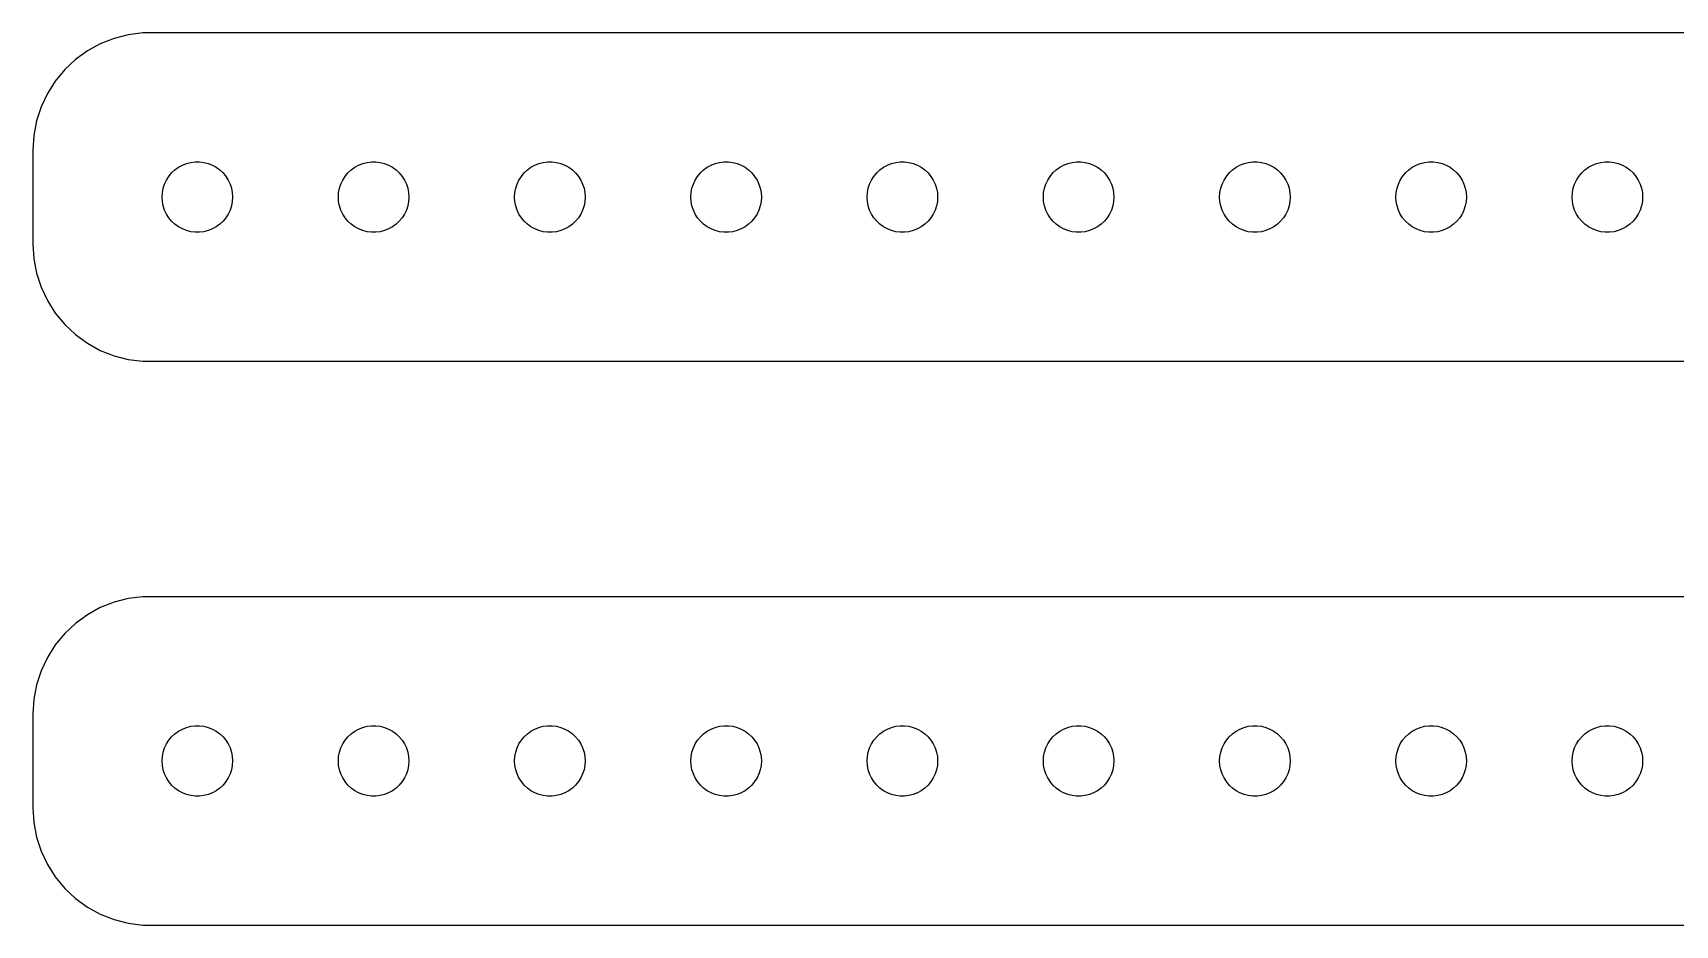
# Model space of a CAD drawing. Header units: metres. Extents: x -142 to 142, y 65 to 151.
# Drawn here: x -142 to -72.1, y 65 to 103 of the extents above; entities that cross this region are included whole.
import ezdxf

# ---------------------------------------------------------------- set-up
doc = ezdxf.new("R2010")
doc.units = ezdxf.units.M

msp = doc.modelspace()

# ---------------------------------------------------------------- linework, layer by layer
for p, q in [((-138.545, 102.755), (-139.129, 102.524)), ((-137.937, 102.911), (-138.545, 102.755)), ((-137.314, 102.99), (-137.937, 102.911)), ((137.314, 102.99), (-137.314, 102.99)), ((-139.679, 102.222), (-140.187, 101.853)), ((-139.129, 102.524), (-139.679, 102.222)), ((-140.645, 101.423), (-141.045, 100.939)), ((-140.187, 101.853), (-140.645, 101.423)), ((-141.045, 100.939), (-141.382, 100.409)), ((-141.382, 100.409), (-141.649, 99.8406)), ((-141.843, 99.2434), (-141.961, 98.6267)), ((-141.649, 99.8406), (-141.843, 99.2434)), ((-141.961, 98.6267), (-142, 98)), ((-142, 98), (-142, 94)), ((-136.093, 97.0268), (-135.956, 97.1558)), ((-135.956, 97.1558), (-135.804, 97.2665)), ((-135.804, 97.2665), (-135.639, 97.3572)), ((-135.639, 97.3572), (-135.464, 97.4266)), ((-135.464, 97.4266), (-135.281, 97.4734)), ((-135.281, 97.4734), (-135.094, 97.497)), ((-135.094, 97.497), (-134.906, 97.497)), ((-134.906, 97.497), (-134.719, 97.4734)), ((-134.719, 97.4734), (-134.536, 97.4266)), ((-134.536, 97.4266), (-134.361, 97.3572)), ((-134.361, 97.3572), (-134.196, 97.2665)), ((-134.196, 97.2665), (-134.044, 97.1558)), ((-134.044, 97.1558), (-133.907, 97.0268)), ((-128.593, 97.0268), (-128.456, 97.1558)), ((-128.456, 97.1558), (-128.304, 97.2665)), ((-128.304, 97.2665), (-128.139, 97.3572)), ((-128.139, 97.3572), (-127.964, 97.4266)), ((-127.964, 97.4266), (-127.781, 97.4734)), ((-127.781, 97.4734), (-127.594, 97.497)), ((-127.594, 97.497), (-127.406, 97.497)), ((-127.406, 97.497), (-127.219, 97.4734)), ((-127.219, 97.4734), (-127.036, 97.4266)), ((-127.036, 97.4266), (-126.861, 97.3572)), ((-126.861, 97.3572), (-126.696, 97.2665)), ((-126.696, 97.2665), (-126.544, 97.1558)), ((-126.544, 97.1558), (-126.407, 97.0268)), ((-121.093, 97.0268), (-120.956, 97.1558)), ((-120.956, 97.1558), (-120.804, 97.2665)), ((-120.804, 97.2665), (-120.639, 97.3572)), ((-120.639, 97.3572), (-120.464, 97.4266)), ((-120.464, 97.4266), (-120.281, 97.4734)), ((-120.281, 97.4734), (-120.094, 97.497)), ((-120.094, 97.497), (-119.906, 97.497)), ((-119.906, 97.497), (-119.719, 97.4734)), ((-119.719, 97.4734), (-119.536, 97.4266)), ((-119.536, 97.4266), (-119.361, 97.3572)), ((-119.361, 97.3572), (-119.196, 97.2665)), ((-119.196, 97.2665), (-119.044, 97.1558)), ((-119.044, 97.1558), (-118.907, 97.0268)), ((-113.593, 97.0268), (-113.456, 97.1558)), ((-113.456, 97.1558), (-113.304, 97.2665)), ((-113.304, 97.2665), (-113.139, 97.3572)), ((-113.139, 97.3572), (-112.964, 97.4266)), ((-112.964, 97.4266), (-112.781, 97.4734)), ((-112.781, 97.4734), (-112.594, 97.497)), ((-112.594, 97.497), (-112.406, 97.497)), ((-112.406, 97.497), (-112.219, 97.4734)), ((-112.219, 97.4734), (-112.036, 97.4266)), ((-112.036, 97.4266), (-111.861, 97.3572)), ((-111.861, 97.3572), (-111.696, 97.2665)), ((-111.696, 97.2665), (-111.544, 97.1558)), ((-111.544, 97.1558), (-111.407, 97.0268)), ((-106.093, 97.0268), (-105.956, 97.1558)), ((-105.956, 97.1558), (-105.804, 97.2665)), ((-105.804, 97.2665), (-105.639, 97.3572)), ((-105.639, 97.3572), (-105.464, 97.4266)), ((-105.464, 97.4266), (-105.281, 97.4734)), ((-105.281, 97.4734), (-105.094, 97.497)), ((-105.094, 97.497), (-104.906, 97.497)), ((-104.906, 97.497), (-104.719, 97.4734)), ((-104.719, 97.4734), (-104.536, 97.4266)), ((-104.536, 97.4266), (-104.361, 97.3572)), ((-104.361, 97.3572), (-104.196, 97.2665)), ((-104.196, 97.2665), (-104.044, 97.1558)), ((-104.044, 97.1558), (-103.907, 97.0268)), ((-98.5934, 97.0268), (-98.4561, 97.1558)), ((-98.4561, 97.1558), (-98.3037, 97.2665)), ((-98.3037, 97.2665), (-98.1387, 97.3572)), ((-98.1387, 97.3572), (-97.9635, 97.4266)), ((-97.9635, 97.4266), (-97.7811, 97.4734)), ((-97.7811, 97.4734), (-97.5942, 97.497)), ((-97.5942, 97.497), (-97.4058, 97.497)), ((-97.4058, 97.497), (-97.2189, 97.4734)), ((-97.2189, 97.4734), (-97.0365, 97.4266)), ((-97.0365, 97.4266), (-96.8613, 97.3572)), ((-96.8613, 97.3572), (-96.6963, 97.2665)), ((-96.6963, 97.2665), (-96.5439, 97.1558)), ((-96.5439, 97.1558), (-96.4065, 97.0268)), ((-91.0934, 97.0268), (-90.9561, 97.1558)), ((-90.9561, 97.1558), (-90.8037, 97.2665)), ((-90.8037, 97.2665), (-90.6387, 97.3572)), ((-90.6387, 97.3572), (-90.4635, 97.4266)), ((-90.4635, 97.4266), (-90.2811, 97.4734)), ((-90.2811, 97.4734), (-90.0942, 97.497)), ((-90.0942, 97.497), (-89.9058, 97.497)), ((-89.9058, 97.497), (-89.7189, 97.4734)), ((-89.7189, 97.4734), (-89.5365, 97.4266)), ((-89.5365, 97.4266), (-89.3613, 97.3572)), ((-89.3613, 97.3572), (-89.1963, 97.2665)), ((-89.1963, 97.2665), (-89.0439, 97.1558)), ((-89.0439, 97.1558), (-88.9065, 97.0268)), ((-83.5934, 97.0268), (-83.4561, 97.1558)), ((-83.4561, 97.1558), (-83.3037, 97.2665)), ((-83.3037, 97.2665), (-83.1387, 97.3572)), ((-83.1387, 97.3572), (-82.9635, 97.4266)), ((-82.9635, 97.4266), (-82.7811, 97.4734)), ((-82.7811, 97.4734), (-82.5942, 97.497)), ((-82.5942, 97.497), (-82.4058, 97.497)), ((-82.4058, 97.497), (-82.2189, 97.4734)), ((-82.2189, 97.4734), (-82.0365, 97.4266)), ((-82.0365, 97.4266), (-81.8613, 97.3572)), ((-81.8613, 97.3572), (-81.6963, 97.2665)), ((-81.6963, 97.2665), (-81.5439, 97.1558)), ((-81.5439, 97.1558), (-81.4065, 97.0268)), ((-76.0934, 97.0268), (-75.9561, 97.1558)), ((-75.9561, 97.1558), (-75.8037, 97.2665)), ((-75.8037, 97.2665), (-75.6387, 97.3572)), ((-75.6387, 97.3572), (-75.4635, 97.4266)), ((-75.4635, 97.4266), (-75.2811, 97.4734)), ((-75.2811, 97.4734), (-75.0942, 97.497)), ((-75.0942, 97.497), (-74.9058, 97.497)), ((-74.9058, 97.497), (-74.7189, 97.4734)), ((-74.7189, 97.4734), (-74.5365, 97.4266)), ((-74.5365, 97.4266), (-74.3613, 97.3572)), ((-74.3613, 97.3572), (-74.1963, 97.2665)), ((-74.1963, 97.2665), (-74.0439, 97.1558)), ((-74.0439, 97.1558), (-73.9065, 97.0268)), ((-136.453, 96.373), (-136.395, 96.5522)), ((-136.395, 96.5522), (-136.314, 96.7226)), ((-136.314, 96.7226), (-136.214, 96.8817)), ((-136.214, 96.8817), (-136.093, 97.0268)), ((-133.907, 97.0268), (-133.786, 96.8817)), ((-133.786, 96.8817), (-133.686, 96.7226)), ((-133.686, 96.7226), (-133.605, 96.5522)), ((-133.605, 96.5522), (-133.547, 96.373)), ((-128.953, 96.373), (-128.895, 96.5522)), ((-128.895, 96.5522), (-128.814, 96.7226)), ((-128.814, 96.7226), (-128.714, 96.8817)), ((-128.714, 96.8817), (-128.593, 97.0268)), ((-126.407, 97.0268), (-126.286, 96.8817)), ((-126.286, 96.8817), (-126.186, 96.7226)), ((-126.186, 96.7226), (-126.105, 96.5522)), ((-126.105, 96.5522), (-126.047, 96.373)), ((-121.453, 96.373), (-121.395, 96.5522)), ((-121.395, 96.5522), (-121.314, 96.7226)), ((-121.314, 96.7226), (-121.214, 96.8817)), ((-121.214, 96.8817), (-121.093, 97.0268)), ((-118.907, 97.0268), (-118.786, 96.8817)), ((-118.786, 96.8817), (-118.686, 96.7226)), ((-118.686, 96.7226), (-118.605, 96.5522)), ((-118.605, 96.5522), (-118.547, 96.373)), ((-113.953, 96.373), (-113.895, 96.5522)), ((-113.895, 96.5522), (-113.814, 96.7226)), ((-113.814, 96.7226), (-113.714, 96.8817)), ((-113.714, 96.8817), (-113.593, 97.0268)), ((-111.407, 97.0268), (-111.286, 96.8817)), ((-111.286, 96.8817), (-111.186, 96.7226)), ((-111.186, 96.7226), (-111.105, 96.5522)), ((-111.105, 96.5522), (-111.047, 96.373)), ((-106.453, 96.373), (-106.395, 96.5522)), ((-106.395, 96.5522), (-106.314, 96.7226)), ((-106.314, 96.7226), (-106.214, 96.8817)), ((-106.214, 96.8817), (-106.093, 97.0268)), ((-103.907, 97.0268), (-103.786, 96.8817)), ((-103.786, 96.8817), (-103.686, 96.7226)), ((-103.686, 96.7226), (-103.605, 96.5522)), ((-103.605, 96.5522), (-103.547, 96.373)), ((-98.9529, 96.373), (-98.8947, 96.5522)), ((-98.8947, 96.5522), (-98.8145, 96.7226)), ((-98.8145, 96.7226), (-98.7135, 96.8817)), ((-98.7135, 96.8817), (-98.5934, 97.0268)), ((-96.4065, 97.0268), (-96.2865, 96.8817)), ((-96.2865, 96.8817), (-96.1855, 96.7226)), ((-96.1855, 96.7226), (-96.1053, 96.5522)), ((-96.1053, 96.5522), (-96.0471, 96.373)), ((-91.4529, 96.373), (-91.3947, 96.5522)), ((-91.3947, 96.5522), (-91.3145, 96.7226)), ((-91.3145, 96.7226), (-91.2135, 96.8817)), ((-91.2135, 96.8817), (-91.0934, 97.0268)), ((-88.9065, 97.0268), (-88.7865, 96.8817)), ((-88.7865, 96.8817), (-88.6855, 96.7226)), ((-88.6855, 96.7226), (-88.6053, 96.5522)), ((-88.6053, 96.5522), (-88.5471, 96.373)), ((-83.9529, 96.373), (-83.8947, 96.5522)), ((-83.8947, 96.5522), (-83.8145, 96.7226)), ((-83.8145, 96.7226), (-83.7135, 96.8817)), ((-83.7135, 96.8817), (-83.5934, 97.0268)), ((-81.4065, 97.0268), (-81.2865, 96.8817)), ((-81.2865, 96.8817), (-81.1855, 96.7226)), ((-81.1855, 96.7226), (-81.1053, 96.5522)), ((-81.1053, 96.5522), (-81.0471, 96.373)), ((-76.4529, 96.373), (-76.3947, 96.5522)), ((-76.3947, 96.5522), (-76.3145, 96.7226)), ((-76.3145, 96.7226), (-76.2135, 96.8817)), ((-76.2135, 96.8817), (-76.0934, 97.0268)), ((-73.9065, 97.0268), (-73.7865, 96.8817)), ((-73.7865, 96.8817), (-73.6855, 96.7226)), ((-73.6855, 96.7226), (-73.6053, 96.5522)), ((-73.6053, 96.5522), (-73.5471, 96.373)), ((-136.5, 96), (-136.488, 96.188)), ((-136.488, 95.812), (-136.5, 96)), ((-136.488, 96.188), (-136.453, 96.373)), ((-136.453, 95.627), (-136.488, 95.812)), ((-133.547, 96.373), (-133.512, 96.188)), ((-133.512, 95.812), (-133.547, 95.627)), ((-133.512, 96.188), (-133.5, 96)), ((-133.5, 96), (-133.512, 95.812)), ((-129, 96), (-128.988, 96.188)), ((-128.988, 95.812), (-129, 96)), ((-128.988, 96.188), (-128.953, 96.373)), ((-128.953, 95.627), (-128.988, 95.812)), ((-126.047, 96.373), (-126.012, 96.188)), ((-126.012, 95.812), (-126.047, 95.627)), ((-126.012, 96.188), (-126, 96)), ((-126, 96), (-126.012, 95.812)), ((-121.5, 96), (-121.488, 96.188)), ((-121.488, 95.812), (-121.5, 96)), ((-121.488, 96.188), (-121.453, 96.373)), ((-121.453, 95.627), (-121.488, 95.812)), ((-118.547, 96.373), (-118.512, 96.188)), ((-118.512, 95.812), (-118.547, 95.627)), ((-118.512, 96.188), (-118.5, 96)), ((-118.5, 96), (-118.512, 95.812)), ((-114, 96), (-113.988, 96.188)), ((-113.988, 95.812), (-114, 96)), ((-113.988, 96.188), (-113.953, 96.373)), ((-113.953, 95.627), (-113.988, 95.812)), ((-111.047, 96.373), (-111.012, 96.188)), ((-111.012, 95.812), (-111.047, 95.627)), ((-111.012, 96.188), (-111, 96)), ((-111, 96), (-111.012, 95.812)), ((-106.5, 96), (-106.488, 96.188)), ((-106.488, 95.812), (-106.5, 96)), ((-106.488, 96.188), (-106.453, 96.373)), ((-106.453, 95.627), (-106.488, 95.812)), ((-103.547, 96.373), (-103.512, 96.188)), ((-103.512, 95.812), (-103.547, 95.627)), ((-103.512, 96.188), (-103.5, 96)), ((-103.5, 96), (-103.512, 95.812)), ((-99, 96), (-98.9882, 96.188)), ((-98.9882, 95.812), (-99, 96)), ((-98.9882, 96.188), (-98.9529, 96.373)), ((-98.9529, 95.627), (-98.9882, 95.812)), ((-96.0471, 96.373), (-96.0118, 96.188)), ((-96.0118, 95.812), (-96.0471, 95.627)), ((-96.0118, 96.188), (-96, 96)), ((-96, 96), (-96.0118, 95.812)), ((-91.5, 96), (-91.4882, 96.188)), ((-91.4882, 95.812), (-91.5, 96)), ((-91.4882, 96.188), (-91.4529, 96.373)), ((-91.4529, 95.627), (-91.4882, 95.812)), ((-88.5471, 96.373), (-88.5118, 96.188)), ((-88.5118, 95.812), (-88.5471, 95.627)), ((-88.5118, 96.188), (-88.5, 96)), ((-88.5, 96), (-88.5118, 95.812)), ((-84, 96), (-83.9882, 96.188)), ((-83.9882, 95.812), (-84, 96)), ((-83.9882, 96.188), (-83.9529, 96.373)), ((-83.9529, 95.627), (-83.9882, 95.812)), ((-81.0471, 96.373), (-81.0118, 96.188)), ((-81.0118, 95.812), (-81.0471, 95.627)), ((-81.0118, 96.188), (-81, 96)), ((-81, 96), (-81.0118, 95.812)), ((-76.5, 96), (-76.4882, 96.188)), ((-76.4882, 95.812), (-76.5, 96)), ((-76.4882, 96.188), (-76.4529, 96.373)), ((-76.4529, 95.627), (-76.4882, 95.812)), ((-73.5471, 96.373), (-73.5118, 96.188)), ((-73.5118, 95.812), (-73.5471, 95.627)), ((-73.5118, 96.188), (-73.5, 96)), ((-73.5, 96), (-73.5118, 95.812)), ((-136.395, 95.4478), (-136.453, 95.627)), ((-136.314, 95.2774), (-136.395, 95.4478)), ((-136.214, 95.1183), (-136.314, 95.2774)), ((-136.093, 94.9732), (-136.214, 95.1183)), ((-133.786, 95.1183), (-133.907, 94.9732)), ((-133.686, 95.2774), (-133.786, 95.1183)), ((-133.605, 95.4478), (-133.686, 95.2774)), ((-133.547, 95.627), (-133.605, 95.4478)), ((-128.895, 95.4478), (-128.953, 95.627)), ((-128.814, 95.2774), (-128.895, 95.4478)), ((-128.714, 95.1183), (-128.814, 95.2774)), ((-128.593, 94.9732), (-128.714, 95.1183)), ((-126.286, 95.1183), (-126.407, 94.9732)), ((-126.186, 95.2774), (-126.286, 95.1183)), ((-126.105, 95.4478), (-126.186, 95.2774)), ((-126.047, 95.627), (-126.105, 95.4478)), ((-121.395, 95.4478), (-121.453, 95.627)), ((-121.314, 95.2774), (-121.395, 95.4478)), ((-121.214, 95.1183), (-121.314, 95.2774)), ((-121.093, 94.9732), (-121.214, 95.1183)), ((-118.786, 95.1183), (-118.907, 94.9732)), ((-118.686, 95.2774), (-118.786, 95.1183)), ((-118.605, 95.4478), (-118.686, 95.2774)), ((-118.547, 95.627), (-118.605, 95.4478)), ((-113.895, 95.4478), (-113.953, 95.627)), ((-113.814, 95.2774), (-113.895, 95.4478)), ((-113.714, 95.1183), (-113.814, 95.2774)), ((-113.593, 94.9732), (-113.714, 95.1183)), ((-111.286, 95.1183), (-111.407, 94.9732)), ((-111.186, 95.2774), (-111.286, 95.1183)), ((-111.105, 95.4478), (-111.186, 95.2774)), ((-111.047, 95.627), (-111.105, 95.4478)), ((-106.395, 95.4478), (-106.453, 95.627)), ((-106.314, 95.2774), (-106.395, 95.4478)), ((-106.214, 95.1183), (-106.314, 95.2774)), ((-106.093, 94.9732), (-106.214, 95.1183)), ((-103.786, 95.1183), (-103.907, 94.9732)), ((-103.686, 95.2774), (-103.786, 95.1183)), ((-103.605, 95.4478), (-103.686, 95.2774)), ((-103.547, 95.627), (-103.605, 95.4478)), ((-98.8947, 95.4478), (-98.9529, 95.627)), ((-98.8145, 95.2774), (-98.8947, 95.4478)), ((-98.7135, 95.1183), (-98.8145, 95.2774)), ((-98.5934, 94.9732), (-98.7135, 95.1183)), ((-96.2865, 95.1183), (-96.4065, 94.9732)), ((-96.1855, 95.2774), (-96.2865, 95.1183)), ((-96.1053, 95.4478), (-96.1855, 95.2774)), ((-96.0471, 95.627), (-96.1053, 95.4478)), ((-91.3947, 95.4478), (-91.4529, 95.627)), ((-91.3145, 95.2774), (-91.3947, 95.4478)), ((-91.2135, 95.1183), (-91.3145, 95.2774)), ((-91.0934, 94.9732), (-91.2135, 95.1183)), ((-88.7865, 95.1183), (-88.9065, 94.9732)), ((-88.6855, 95.2774), (-88.7865, 95.1183)), ((-88.6053, 95.4478), (-88.6855, 95.2774)), ((-88.5471, 95.627), (-88.6053, 95.4478)), ((-83.8947, 95.4478), (-83.9529, 95.627)), ((-83.8145, 95.2774), (-83.8947, 95.4478)), ((-83.7135, 95.1183), (-83.8145, 95.2774)), ((-83.5934, 94.9732), (-83.7135, 95.1183)), ((-81.2865, 95.1183), (-81.4065, 94.9732)), ((-81.1855, 95.2774), (-81.2865, 95.1183)), ((-81.1053, 95.4478), (-81.1855, 95.2774)), ((-81.0471, 95.627), (-81.1053, 95.4478)), ((-76.3947, 95.4478), (-76.4529, 95.627)), ((-76.3145, 95.2774), (-76.3947, 95.4478)), ((-76.2135, 95.1183), (-76.3145, 95.2774)), ((-76.0934, 94.9732), (-76.2135, 95.1183)), ((-73.7865, 95.1183), (-73.9065, 94.9732)), ((-73.6855, 95.2774), (-73.7865, 95.1183)), ((-73.6053, 95.4478), (-73.6855, 95.2774)), ((-73.5471, 95.627), (-73.6053, 95.4478)), ((-135.956, 94.8442), (-136.093, 94.9732)), ((-135.804, 94.7335), (-135.956, 94.8442)), ((-135.639, 94.6428), (-135.804, 94.7335)), ((-135.464, 94.5734), (-135.639, 94.6428)), ((-135.281, 94.5266), (-135.464, 94.5734)), ((-135.094, 94.503), (-135.281, 94.5266)), ((-134.906, 94.503), (-135.094, 94.503)), ((-134.719, 94.5266), (-134.906, 94.503)), ((-134.536, 94.5734), (-134.719, 94.5266)), ((-134.361, 94.6428), (-134.536, 94.5734)), ((-134.196, 94.7335), (-134.361, 94.6428)), ((-134.044, 94.8442), (-134.196, 94.7335)), ((-133.907, 94.9732), (-134.044, 94.8442)), ((-128.456, 94.8442), (-128.593, 94.9732)), ((-128.304, 94.7335), (-128.456, 94.8442)), ((-128.139, 94.6428), (-128.304, 94.7335)), ((-127.964, 94.5734), (-128.139, 94.6428)), ((-127.781, 94.5266), (-127.964, 94.5734)), ((-127.594, 94.503), (-127.781, 94.5266)), ((-127.406, 94.503), (-127.594, 94.503)), ((-127.219, 94.5266), (-127.406, 94.503)), ((-127.036, 94.5734), (-127.219, 94.5266)), ((-126.861, 94.6428), (-127.036, 94.5734)), ((-126.696, 94.7335), (-126.861, 94.6428)), ((-126.544, 94.8442), (-126.696, 94.7335)), ((-126.407, 94.9732), (-126.544, 94.8442)), ((-120.956, 94.8442), (-121.093, 94.9732)), ((-120.804, 94.7335), (-120.956, 94.8442)), ((-120.639, 94.6428), (-120.804, 94.7335)), ((-120.464, 94.5734), (-120.639, 94.6428)), ((-120.281, 94.5266), (-120.464, 94.5734)), ((-120.094, 94.503), (-120.281, 94.5266)), ((-119.906, 94.503), (-120.094, 94.503)), ((-119.719, 94.5266), (-119.906, 94.503)), ((-119.536, 94.5734), (-119.719, 94.5266)), ((-119.361, 94.6428), (-119.536, 94.5734)), ((-119.196, 94.7335), (-119.361, 94.6428)), ((-119.044, 94.8442), (-119.196, 94.7335)), ((-118.907, 94.9732), (-119.044, 94.8442)), ((-113.456, 94.8442), (-113.593, 94.9732)), ((-113.304, 94.7335), (-113.456, 94.8442)), ((-113.139, 94.6428), (-113.304, 94.7335)), ((-112.964, 94.5734), (-113.139, 94.6428)), ((-112.781, 94.5266), (-112.964, 94.5734)), ((-112.594, 94.503), (-112.781, 94.5266)), ((-112.406, 94.503), (-112.594, 94.503)), ((-112.219, 94.5266), (-112.406, 94.503)), ((-112.036, 94.5734), (-112.219, 94.5266)), ((-111.861, 94.6428), (-112.036, 94.5734)), ((-111.696, 94.7335), (-111.861, 94.6428)), ((-111.544, 94.8442), (-111.696, 94.7335)), ((-111.407, 94.9732), (-111.544, 94.8442)), ((-105.956, 94.8442), (-106.093, 94.9732)), ((-105.804, 94.7335), (-105.956, 94.8442)), ((-105.639, 94.6428), (-105.804, 94.7335)), ((-105.464, 94.5734), (-105.639, 94.6428)), ((-105.281, 94.5266), (-105.464, 94.5734)), ((-105.094, 94.503), (-105.281, 94.5266)), ((-104.906, 94.503), (-105.094, 94.503)), ((-104.719, 94.5266), (-104.906, 94.503)), ((-104.536, 94.5734), (-104.719, 94.5266)), ((-104.361, 94.6428), (-104.536, 94.5734)), ((-104.196, 94.7335), (-104.361, 94.6428)), ((-104.044, 94.8442), (-104.196, 94.7335)), ((-103.907, 94.9732), (-104.044, 94.8442)), ((-98.4561, 94.8442), (-98.5934, 94.9732)), ((-98.3037, 94.7335), (-98.4561, 94.8442)), ((-98.1387, 94.6428), (-98.3037, 94.7335)), ((-97.9635, 94.5734), (-98.1387, 94.6428)), ((-97.7811, 94.5266), (-97.9635, 94.5734)), ((-97.5942, 94.503), (-97.7811, 94.5266)), ((-97.4058, 94.503), (-97.5942, 94.503)), ((-97.2189, 94.5266), (-97.4058, 94.503)), ((-97.0365, 94.5734), (-97.2189, 94.5266)), ((-96.8613, 94.6428), (-97.0365, 94.5734)), ((-96.6963, 94.7335), (-96.8613, 94.6428)), ((-96.5439, 94.8442), (-96.6963, 94.7335)), ((-96.4065, 94.9732), (-96.5439, 94.8442)), ((-90.9561, 94.8442), (-91.0934, 94.9732)), ((-90.8037, 94.7335), (-90.9561, 94.8442)), ((-90.6387, 94.6428), (-90.8037, 94.7335)), ((-90.4635, 94.5734), (-90.6387, 94.6428)), ((-90.2811, 94.5266), (-90.4635, 94.5734)), ((-90.0942, 94.503), (-90.2811, 94.5266)), ((-89.9058, 94.503), (-90.0942, 94.503)), ((-89.7189, 94.5266), (-89.9058, 94.503)), ((-89.5365, 94.5734), (-89.7189, 94.5266)), ((-89.3613, 94.6428), (-89.5365, 94.5734)), ((-89.1963, 94.7335), (-89.3613, 94.6428)), ((-89.0439, 94.8442), (-89.1963, 94.7335)), ((-88.9065, 94.9732), (-89.0439, 94.8442)), ((-83.4561, 94.8442), (-83.5934, 94.9732)), ((-83.3037, 94.7335), (-83.4561, 94.8442)), ((-83.1387, 94.6428), (-83.3037, 94.7335)), ((-82.9635, 94.5734), (-83.1387, 94.6428)), ((-82.7811, 94.5266), (-82.9635, 94.5734)), ((-82.5942, 94.503), (-82.7811, 94.5266)), ((-82.4058, 94.503), (-82.5942, 94.503)), ((-82.2189, 94.5266), (-82.4058, 94.503)), ((-82.0365, 94.5734), (-82.2189, 94.5266)), ((-81.8613, 94.6428), (-82.0365, 94.5734)), ((-81.6963, 94.7335), (-81.8613, 94.6428)), ((-81.5439, 94.8442), (-81.6963, 94.7335)), ((-81.4065, 94.9732), (-81.5439, 94.8442)), ((-75.9561, 94.8442), (-76.0934, 94.9732)), ((-75.8037, 94.7335), (-75.9561, 94.8442)), ((-75.6387, 94.6428), (-75.8037, 94.7335)), ((-75.4635, 94.5734), (-75.6387, 94.6428)), ((-75.2811, 94.5266), (-75.4635, 94.5734)), ((-75.0942, 94.503), (-75.2811, 94.5266)), ((-74.9058, 94.503), (-75.0942, 94.503)), ((-74.7189, 94.5266), (-74.9058, 94.503)), ((-74.5365, 94.5734), (-74.7189, 94.5266)), ((-74.3613, 94.6428), (-74.5365, 94.5734)), ((-74.1963, 94.7335), (-74.3613, 94.6428)), ((-74.0439, 94.8442), (-74.1963, 94.7335)), ((-73.9065, 94.9732), (-74.0439, 94.8442)), ((-142, 94), (-141.961, 93.3733)), ((-141.961, 93.3733), (-141.843, 92.7566)), ((-141.843, 92.7566), (-141.649, 92.1594)), ((-141.649, 92.1594), (-141.382, 91.5912)), ((-141.382, 91.5912), (-141.045, 91.0611)), ((-141.045, 91.0611), (-140.645, 90.5773)), ((-140.645, 90.5773), (-140.187, 90.1474)), ((-140.187, 90.1474), (-139.679, 89.7784)), ((-139.679, 89.7784), (-139.129, 89.4759)), ((-139.129, 89.4759), (-138.545, 89.2447)), ((-138.545, 89.2447), (-137.937, 89.0886)), ((-137.937, 89.0886), (-137.314, 89.0099)), ((-137.314, 89.0099), (137.314, 89.0099)), ((-137.314, 78.9901), (-137.937, 78.9114)), ((137.314, 78.9901), (-137.314, 78.9901)), ((-139.129, 78.5241), (-139.679, 78.2216)), ((-138.545, 78.7553), (-139.129, 78.5241)), ((-137.937, 78.9114), (-138.545, 78.7553)), ((-140.187, 77.8526), (-140.645, 77.4227)), ((-139.679, 78.2216), (-140.187, 77.8526)), ((-141.045, 76.9389), (-141.382, 76.4088)), ((-140.645, 77.4227), (-141.045, 76.9389)), ((-141.382, 76.4088), (-141.649, 75.8406)), ((-141.649, 75.8406), (-141.843, 75.2434)), ((-141.843, 75.2434), (-141.961, 74.6267)), ((-141.961, 74.6267), (-142, 74)), ((-142, 74), (-142, 70)), ((-135.639, 73.3572), (-135.464, 73.4266)), ((-135.464, 73.4266), (-135.281, 73.4734)), ((-135.281, 73.4734), (-135.094, 73.497)), ((-135.094, 73.497), (-134.906, 73.497)), ((-134.906, 73.497), (-134.719, 73.4734)), ((-134.719, 73.4734), (-134.536, 73.4266)), ((-134.536, 73.4266), (-134.361, 73.3572)), ((-128.139, 73.3572), (-127.964, 73.4266)), ((-127.964, 73.4266), (-127.781, 73.4734)), ((-127.781, 73.4734), (-127.594, 73.497)), ((-127.594, 73.497), (-127.406, 73.497)), ((-127.406, 73.497), (-127.219, 73.4734)), ((-127.219, 73.4734), (-127.036, 73.4266)), ((-127.036, 73.4266), (-126.861, 73.3572)), ((-120.639, 73.3572), (-120.464, 73.4266)), ((-120.464, 73.4266), (-120.281, 73.4734)), ((-120.281, 73.4734), (-120.094, 73.497)), ((-120.094, 73.497), (-119.906, 73.497)), ((-119.906, 73.497), (-119.719, 73.4734)), ((-119.719, 73.4734), (-119.536, 73.4266)), ((-119.536, 73.4266), (-119.361, 73.3572)), ((-113.139, 73.3572), (-112.964, 73.4266)), ((-112.964, 73.4266), (-112.781, 73.4734)), ((-112.781, 73.4734), (-112.594, 73.497)), ((-112.594, 73.497), (-112.406, 73.497)), ((-112.406, 73.497), (-112.219, 73.4734)), ((-112.219, 73.4734), (-112.036, 73.4266)), ((-112.036, 73.4266), (-111.861, 73.3572)), ((-105.639, 73.3572), (-105.464, 73.4266)), ((-105.464, 73.4266), (-105.281, 73.4734)), ((-105.281, 73.4734), (-105.094, 73.497)), ((-105.094, 73.497), (-104.906, 73.497)), ((-104.906, 73.497), (-104.719, 73.4734)), ((-104.719, 73.4734), (-104.536, 73.4266)), ((-104.536, 73.4266), (-104.361, 73.3572)), ((-98.1387, 73.3572), (-97.9635, 73.4266)), ((-97.9635, 73.4266), (-97.7811, 73.4734)), ((-97.7811, 73.4734), (-97.5942, 73.497)), ((-97.5942, 73.497), (-97.4058, 73.497)), ((-97.4058, 73.497), (-97.2189, 73.4734)), ((-97.2189, 73.4734), (-97.0365, 73.4266)), ((-97.0365, 73.4266), (-96.8613, 73.3572)), ((-90.6387, 73.3572), (-90.4635, 73.4266)), ((-90.4635, 73.4266), (-90.2811, 73.4734)), ((-90.2811, 73.4734), (-90.0942, 73.497)), ((-90.0942, 73.497), (-89.9058, 73.497)), ((-89.9058, 73.497), (-89.7189, 73.4734)), ((-89.7189, 73.4734), (-89.5365, 73.4266)), ((-89.5365, 73.4266), (-89.3613, 73.3572)), ((-83.1387, 73.3572), (-82.9635, 73.4266)), ((-82.9635, 73.4266), (-82.7811, 73.4734)), ((-82.7811, 73.4734), (-82.5942, 73.497)), ((-82.5942, 73.497), (-82.4058, 73.497)), ((-82.4058, 73.497), (-82.2189, 73.4734)), ((-82.2189, 73.4734), (-82.0365, 73.4266)), ((-82.0365, 73.4266), (-81.8613, 73.3572)), ((-75.6387, 73.3572), (-75.4635, 73.4266)), ((-75.4635, 73.4266), (-75.2811, 73.4734)), ((-75.2811, 73.4734), (-75.0942, 73.497)), ((-75.0942, 73.497), (-74.9058, 73.497)), ((-74.9058, 73.497), (-74.7189, 73.4734)), ((-74.7189, 73.4734), (-74.5365, 73.4266)), ((-74.5365, 73.4266), (-74.3613, 73.3572)), ((-136.395, 72.5522), (-136.314, 72.7226)), ((-136.314, 72.7226), (-136.214, 72.8817)), ((-136.214, 72.8817), (-136.093, 73.0268)), ((-136.093, 73.0268), (-135.956, 73.1558)), ((-135.956, 73.1558), (-135.804, 73.2665)), ((-135.804, 73.2665), (-135.639, 73.3572)), ((-134.361, 73.3572), (-134.196, 73.2665)), ((-134.196, 73.2665), (-134.044, 73.1558)), ((-134.044, 73.1558), (-133.907, 73.0268)), ((-133.907, 73.0268), (-133.786, 72.8817)), ((-133.786, 72.8817), (-133.686, 72.7226)), ((-133.686, 72.7226), (-133.605, 72.5522)), ((-128.895, 72.5522), (-128.814, 72.7226)), ((-128.814, 72.7226), (-128.714, 72.8817)), ((-128.714, 72.8817), (-128.593, 73.0268)), ((-128.593, 73.0268), (-128.456, 73.1558)), ((-128.456, 73.1558), (-128.304, 73.2665)), ((-128.304, 73.2665), (-128.139, 73.3572)), ((-126.861, 73.3572), (-126.696, 73.2665)), ((-126.696, 73.2665), (-126.544, 73.1558)), ((-126.544, 73.1558), (-126.407, 73.0268)), ((-126.407, 73.0268), (-126.286, 72.8817)), ((-126.286, 72.8817), (-126.186, 72.7226)), ((-126.186, 72.7226), (-126.105, 72.5522)), ((-121.395, 72.5522), (-121.314, 72.7226)), ((-121.314, 72.7226), (-121.214, 72.8817)), ((-121.214, 72.8817), (-121.093, 73.0268)), ((-121.093, 73.0268), (-120.956, 73.1558)), ((-120.956, 73.1558), (-120.804, 73.2665)), ((-120.804, 73.2665), (-120.639, 73.3572)), ((-119.361, 73.3572), (-119.196, 73.2665)), ((-119.196, 73.2665), (-119.044, 73.1558)), ((-119.044, 73.1558), (-118.907, 73.0268)), ((-118.907, 73.0268), (-118.786, 72.8817)), ((-118.786, 72.8817), (-118.686, 72.7226)), ((-118.686, 72.7226), (-118.605, 72.5522)), ((-113.895, 72.5522), (-113.814, 72.7226)), ((-113.814, 72.7226), (-113.714, 72.8817)), ((-113.714, 72.8817), (-113.593, 73.0268)), ((-113.593, 73.0268), (-113.456, 73.1558)), ((-113.456, 73.1558), (-113.304, 73.2665)), ((-113.304, 73.2665), (-113.139, 73.3572)), ((-111.861, 73.3572), (-111.696, 73.2665)), ((-111.696, 73.2665), (-111.544, 73.1558)), ((-111.544, 73.1558), (-111.407, 73.0268)), ((-111.407, 73.0268), (-111.286, 72.8817)), ((-111.286, 72.8817), (-111.186, 72.7226)), ((-111.186, 72.7226), (-111.105, 72.5522)), ((-106.395, 72.5522), (-106.314, 72.7226)), ((-106.314, 72.7226), (-106.214, 72.8817)), ((-106.214, 72.8817), (-106.093, 73.0268)), ((-106.093, 73.0268), (-105.956, 73.1558)), ((-105.956, 73.1558), (-105.804, 73.2665)), ((-105.804, 73.2665), (-105.639, 73.3572)), ((-104.361, 73.3572), (-104.196, 73.2665)), ((-104.196, 73.2665), (-104.044, 73.1558)), ((-104.044, 73.1558), (-103.907, 73.0268)), ((-103.907, 73.0268), (-103.786, 72.8817)), ((-103.786, 72.8817), (-103.686, 72.7226)), ((-103.686, 72.7226), (-103.605, 72.5522)), ((-98.8947, 72.5522), (-98.8145, 72.7226)), ((-98.8145, 72.7226), (-98.7135, 72.8817)), ((-98.7135, 72.8817), (-98.5934, 73.0268)), ((-98.5934, 73.0268), (-98.4561, 73.1558)), ((-98.4561, 73.1558), (-98.3037, 73.2665)), ((-98.3037, 73.2665), (-98.1387, 73.3572)), ((-96.8613, 73.3572), (-96.6963, 73.2665)), ((-96.6963, 73.2665), (-96.5439, 73.1558)), ((-96.5439, 73.1558), (-96.4065, 73.0268)), ((-96.4065, 73.0268), (-96.2865, 72.8817)), ((-96.2865, 72.8817), (-96.1855, 72.7226)), ((-96.1855, 72.7226), (-96.1053, 72.5522)), ((-91.3947, 72.5522), (-91.3145, 72.7226)), ((-91.3145, 72.7226), (-91.2135, 72.8817)), ((-91.2135, 72.8817), (-91.0934, 73.0268)), ((-91.0934, 73.0268), (-90.9561, 73.1558)), ((-90.9561, 73.1558), (-90.8037, 73.2665)), ((-90.8037, 73.2665), (-90.6387, 73.3572)), ((-89.3613, 73.3572), (-89.1963, 73.2665)), ((-89.1963, 73.2665), (-89.0439, 73.1558)), ((-89.0439, 73.1558), (-88.9065, 73.0268)), ((-88.9065, 73.0268), (-88.7865, 72.8817)), ((-88.7865, 72.8817), (-88.6855, 72.7226)), ((-88.6855, 72.7226), (-88.6053, 72.5522)), ((-83.8947, 72.5522), (-83.8145, 72.7226)), ((-83.8145, 72.7226), (-83.7135, 72.8817)), ((-83.7135, 72.8817), (-83.5934, 73.0268)), ((-83.5934, 73.0268), (-83.4561, 73.1558)), ((-83.4561, 73.1558), (-83.3037, 73.2665)), ((-83.3037, 73.2665), (-83.1387, 73.3572)), ((-81.8613, 73.3572), (-81.6963, 73.2665)), ((-81.6963, 73.2665), (-81.5439, 73.1558)), ((-81.5439, 73.1558), (-81.4065, 73.0268)), ((-81.4065, 73.0268), (-81.2865, 72.8817)), ((-81.2865, 72.8817), (-81.1855, 72.7226)), ((-81.1855, 72.7226), (-81.1053, 72.5522)), ((-76.3947, 72.5522), (-76.3145, 72.7226)), ((-76.3145, 72.7226), (-76.2135, 72.8817)), ((-76.2135, 72.8817), (-76.0934, 73.0268)), ((-76.0934, 73.0268), (-75.9561, 73.1558)), ((-75.9561, 73.1558), (-75.8037, 73.2665)), ((-75.8037, 73.2665), (-75.6387, 73.3572)), ((-74.3613, 73.3572), (-74.1963, 73.2665)), ((-74.1963, 73.2665), (-74.0439, 73.1558)), ((-74.0439, 73.1558), (-73.9065, 73.0268)), ((-73.9065, 73.0268), (-73.7865, 72.8817)), ((-73.7865, 72.8817), (-73.6855, 72.7226)), ((-73.6855, 72.7226), (-73.6053, 72.5522)), ((-136.5, 72), (-136.488, 72.188)), ((-136.488, 71.812), (-136.5, 72)), ((-136.488, 72.188), (-136.453, 72.373)), ((-136.453, 72.373), (-136.395, 72.5522)), ((-133.605, 72.5522), (-133.547, 72.373)), ((-133.547, 72.373), (-133.512, 72.188)), ((-133.512, 72.188), (-133.5, 72)), ((-133.5, 72), (-133.512, 71.812)), ((-129, 72), (-128.988, 72.188)), ((-128.988, 71.812), (-129, 72)), ((-128.988, 72.188), (-128.953, 72.373)), ((-128.953, 72.373), (-128.895, 72.5522)), ((-126.105, 72.5522), (-126.047, 72.373)), ((-126.047, 72.373), (-126.012, 72.188)), ((-126.012, 72.188), (-126, 72)), ((-126, 72), (-126.012, 71.812)), ((-121.5, 72), (-121.488, 72.188)), ((-121.488, 71.812), (-121.5, 72)), ((-121.488, 72.188), (-121.453, 72.373)), ((-121.453, 72.373), (-121.395, 72.5522)), ((-118.605, 72.5522), (-118.547, 72.373)), ((-118.547, 72.373), (-118.512, 72.188)), ((-118.512, 72.188), (-118.5, 72)), ((-118.5, 72), (-118.512, 71.812)), ((-114, 72), (-113.988, 72.188)), ((-113.988, 71.812), (-114, 72)), ((-113.988, 72.188), (-113.953, 72.373)), ((-113.953, 72.373), (-113.895, 72.5522)), ((-111.105, 72.5522), (-111.047, 72.373)), ((-111.047, 72.373), (-111.012, 72.188)), ((-111.012, 72.188), (-111, 72)), ((-111, 72), (-111.012, 71.812)), ((-106.5, 72), (-106.488, 72.188)), ((-106.488, 71.812), (-106.5, 72)), ((-106.488, 72.188), (-106.453, 72.373)), ((-106.453, 72.373), (-106.395, 72.5522)), ((-103.605, 72.5522), (-103.547, 72.373)), ((-103.547, 72.373), (-103.512, 72.188)), ((-103.512, 72.188), (-103.5, 72)), ((-103.5, 72), (-103.512, 71.812)), ((-99, 72), (-98.9882, 72.188)), ((-98.9882, 71.812), (-99, 72)), ((-98.9882, 72.188), (-98.9529, 72.373)), ((-98.9529, 72.373), (-98.8947, 72.5522)), ((-96.1053, 72.5522), (-96.0471, 72.373)), ((-96.0471, 72.373), (-96.0118, 72.188)), ((-96.0118, 72.188), (-96, 72)), ((-96, 72), (-96.0118, 71.812)), ((-91.5, 72), (-91.4882, 72.188)), ((-91.4882, 71.812), (-91.5, 72)), ((-91.4882, 72.188), (-91.4529, 72.373)), ((-91.4529, 72.373), (-91.3947, 72.5522)), ((-88.6053, 72.5522), (-88.5471, 72.373)), ((-88.5471, 72.373), (-88.5118, 72.188)), ((-88.5118, 72.188), (-88.5, 72)), ((-88.5, 72), (-88.5118, 71.812)), ((-84, 72), (-83.9882, 72.188)), ((-83.9882, 71.812), (-84, 72)), ((-83.9882, 72.188), (-83.9529, 72.373)), ((-83.9529, 72.373), (-83.8947, 72.5522)), ((-81.1053, 72.5522), (-81.0471, 72.373)), ((-81.0471, 72.373), (-81.0118, 72.188)), ((-81.0118, 72.188), (-81, 72)), ((-81, 72), (-81.0118, 71.812)), ((-76.5, 72), (-76.4882, 72.188)), ((-76.4882, 71.812), (-76.5, 72)), ((-76.4882, 72.188), (-76.4529, 72.373)), ((-76.4529, 72.373), (-76.3947, 72.5522)), ((-73.6053, 72.5522), (-73.5471, 72.373)), ((-73.5471, 72.373), (-73.5118, 72.188)), ((-73.5118, 72.188), (-73.5, 72)), ((-73.5, 72), (-73.5118, 71.812)), ((-136.453, 71.627), (-136.488, 71.812)), ((-136.395, 71.4478), (-136.453, 71.627)), ((-136.314, 71.2774), (-136.395, 71.4478)), ((-133.605, 71.4478), (-133.686, 71.2774)), ((-133.547, 71.627), (-133.605, 71.4478)), ((-133.512, 71.812), (-133.547, 71.627)), ((-128.953, 71.627), (-128.988, 71.812)), ((-128.895, 71.4478), (-128.953, 71.627)), ((-128.814, 71.2774), (-128.895, 71.4478)), ((-126.105, 71.4478), (-126.186, 71.2774)), ((-126.047, 71.627), (-126.105, 71.4478)), ((-126.012, 71.812), (-126.047, 71.627)), ((-121.453, 71.627), (-121.488, 71.812)), ((-121.395, 71.4478), (-121.453, 71.627)), ((-121.314, 71.2774), (-121.395, 71.4478)), ((-118.605, 71.4478), (-118.686, 71.2774)), ((-118.547, 71.627), (-118.605, 71.4478)), ((-118.512, 71.812), (-118.547, 71.627)), ((-113.953, 71.627), (-113.988, 71.812)), ((-113.895, 71.4478), (-113.953, 71.627)), ((-113.814, 71.2774), (-113.895, 71.4478)), ((-111.105, 71.4478), (-111.186, 71.2774)), ((-111.047, 71.627), (-111.105, 71.4478)), ((-111.012, 71.812), (-111.047, 71.627)), ((-106.453, 71.627), (-106.488, 71.812)), ((-106.395, 71.4478), (-106.453, 71.627)), ((-106.314, 71.2774), (-106.395, 71.4478)), ((-103.605, 71.4478), (-103.686, 71.2774)), ((-103.547, 71.627), (-103.605, 71.4478)), ((-103.512, 71.812), (-103.547, 71.627)), ((-98.9529, 71.627), (-98.9882, 71.812)), ((-98.8947, 71.4478), (-98.9529, 71.627)), ((-98.8145, 71.2774), (-98.8947, 71.4478)), ((-96.1053, 71.4478), (-96.1855, 71.2774)), ((-96.0471, 71.627), (-96.1053, 71.4478)), ((-96.0118, 71.812), (-96.0471, 71.627)), ((-91.4529, 71.627), (-91.4882, 71.812)), ((-91.3947, 71.4478), (-91.4529, 71.627)), ((-91.3145, 71.2774), (-91.3947, 71.4478)), ((-88.6053, 71.4478), (-88.6855, 71.2774)), ((-88.5471, 71.627), (-88.6053, 71.4478)), ((-88.5118, 71.812), (-88.5471, 71.627)), ((-83.9529, 71.627), (-83.9882, 71.812)), ((-83.8947, 71.4478), (-83.9529, 71.627)), ((-83.8145, 71.2774), (-83.8947, 71.4478)), ((-81.1053, 71.4478), (-81.1855, 71.2774)), ((-81.0471, 71.627), (-81.1053, 71.4478)), ((-81.0118, 71.812), (-81.0471, 71.627)), ((-76.4529, 71.627), (-76.4882, 71.812)), ((-76.3947, 71.4478), (-76.4529, 71.627)), ((-76.3145, 71.2774), (-76.3947, 71.4478)), ((-73.6053, 71.4478), (-73.6855, 71.2774)), ((-73.5471, 71.627), (-73.6053, 71.4478)), ((-73.5118, 71.812), (-73.5471, 71.627)), ((-136.214, 71.1183), (-136.314, 71.2774)), ((-136.093, 70.9732), (-136.214, 71.1183)), ((-135.956, 70.8442), (-136.093, 70.9732)), ((-135.804, 70.7335), (-135.956, 70.8442)), ((-135.639, 70.6428), (-135.804, 70.7335)), ((-135.464, 70.5734), (-135.639, 70.6428)), ((-134.361, 70.6428), (-134.536, 70.5734)), ((-134.196, 70.7335), (-134.361, 70.6428)), ((-134.044, 70.8442), (-134.196, 70.7335)), ((-133.907, 70.9732), (-134.044, 70.8442)), ((-133.786, 71.1183), (-133.907, 70.9732)), ((-133.686, 71.2774), (-133.786, 71.1183)), ((-128.714, 71.1183), (-128.814, 71.2774)), ((-128.593, 70.9732), (-128.714, 71.1183)), ((-128.456, 70.8442), (-128.593, 70.9732)), ((-128.304, 70.7335), (-128.456, 70.8442)), ((-128.139, 70.6428), (-128.304, 70.7335)), ((-127.964, 70.5734), (-128.139, 70.6428)), ((-126.861, 70.6428), (-127.036, 70.5734)), ((-126.696, 70.7335), (-126.861, 70.6428)), ((-126.544, 70.8442), (-126.696, 70.7335)), ((-126.407, 70.9732), (-126.544, 70.8442)), ((-126.286, 71.1183), (-126.407, 70.9732)), ((-126.186, 71.2774), (-126.286, 71.1183)), ((-121.214, 71.1183), (-121.314, 71.2774)), ((-121.093, 70.9732), (-121.214, 71.1183)), ((-120.956, 70.8442), (-121.093, 70.9732)), ((-120.804, 70.7335), (-120.956, 70.8442)), ((-120.639, 70.6428), (-120.804, 70.7335)), ((-120.464, 70.5734), (-120.639, 70.6428)), ((-119.361, 70.6428), (-119.536, 70.5734)), ((-119.196, 70.7335), (-119.361, 70.6428)), ((-119.044, 70.8442), (-119.196, 70.7335)), ((-118.907, 70.9732), (-119.044, 70.8442)), ((-118.786, 71.1183), (-118.907, 70.9732)), ((-118.686, 71.2774), (-118.786, 71.1183)), ((-113.714, 71.1183), (-113.814, 71.2774)), ((-113.593, 70.9732), (-113.714, 71.1183)), ((-113.456, 70.8442), (-113.593, 70.9732)), ((-113.304, 70.7335), (-113.456, 70.8442)), ((-113.139, 70.6428), (-113.304, 70.7335)), ((-112.964, 70.5734), (-113.139, 70.6428)), ((-111.861, 70.6428), (-112.036, 70.5734)), ((-111.696, 70.7335), (-111.861, 70.6428)), ((-111.544, 70.8442), (-111.696, 70.7335)), ((-111.407, 70.9732), (-111.544, 70.8442)), ((-111.286, 71.1183), (-111.407, 70.9732)), ((-111.186, 71.2774), (-111.286, 71.1183)), ((-106.214, 71.1183), (-106.314, 71.2774)), ((-106.093, 70.9732), (-106.214, 71.1183)), ((-105.956, 70.8442), (-106.093, 70.9732)), ((-105.804, 70.7335), (-105.956, 70.8442)), ((-105.639, 70.6428), (-105.804, 70.7335)), ((-105.464, 70.5734), (-105.639, 70.6428)), ((-104.361, 70.6428), (-104.536, 70.5734)), ((-104.196, 70.7335), (-104.361, 70.6428)), ((-104.044, 70.8442), (-104.196, 70.7335)), ((-103.907, 70.9732), (-104.044, 70.8442)), ((-103.786, 71.1183), (-103.907, 70.9732)), ((-103.686, 71.2774), (-103.786, 71.1183)), ((-98.7135, 71.1183), (-98.8145, 71.2774)), ((-98.5934, 70.9732), (-98.7135, 71.1183)), ((-98.4561, 70.8442), (-98.5934, 70.9732)), ((-98.3037, 70.7335), (-98.4561, 70.8442)), ((-98.1387, 70.6428), (-98.3037, 70.7335)), ((-97.9635, 70.5734), (-98.1387, 70.6428)), ((-96.8613, 70.6428), (-97.0365, 70.5734)), ((-96.6963, 70.7335), (-96.8613, 70.6428)), ((-96.5439, 70.8442), (-96.6963, 70.7335)), ((-96.4065, 70.9732), (-96.5439, 70.8442)), ((-96.2865, 71.1183), (-96.4065, 70.9732)), ((-96.1855, 71.2774), (-96.2865, 71.1183)), ((-91.2135, 71.1183), (-91.3145, 71.2774)), ((-91.0934, 70.9732), (-91.2135, 71.1183)), ((-90.9561, 70.8442), (-91.0934, 70.9732)), ((-90.8037, 70.7335), (-90.9561, 70.8442)), ((-90.6387, 70.6428), (-90.8037, 70.7335)), ((-90.4635, 70.5734), (-90.6387, 70.6428)), ((-89.3613, 70.6428), (-89.5365, 70.5734)), ((-89.1963, 70.7335), (-89.3613, 70.6428)), ((-89.0439, 70.8442), (-89.1963, 70.7335)), ((-88.9065, 70.9732), (-89.0439, 70.8442)), ((-88.7865, 71.1183), (-88.9065, 70.9732)), ((-88.6855, 71.2774), (-88.7865, 71.1183)), ((-83.7135, 71.1183), (-83.8145, 71.2774)), ((-83.5934, 70.9732), (-83.7135, 71.1183)), ((-83.4561, 70.8442), (-83.5934, 70.9732)), ((-83.3037, 70.7335), (-83.4561, 70.8442)), ((-83.1387, 70.6428), (-83.3037, 70.7335)), ((-82.9635, 70.5734), (-83.1387, 70.6428)), ((-81.8613, 70.6428), (-82.0365, 70.5734)), ((-81.6963, 70.7335), (-81.8613, 70.6428)), ((-81.5439, 70.8442), (-81.6963, 70.7335)), ((-81.4065, 70.9732), (-81.5439, 70.8442)), ((-81.2865, 71.1183), (-81.4065, 70.9732)), ((-81.1855, 71.2774), (-81.2865, 71.1183)), ((-76.2135, 71.1183), (-76.3145, 71.2774)), ((-76.0934, 70.9732), (-76.2135, 71.1183)), ((-75.9561, 70.8442), (-76.0934, 70.9732)), ((-75.8037, 70.7335), (-75.9561, 70.8442)), ((-75.6387, 70.6428), (-75.8037, 70.7335)), ((-75.4635, 70.5734), (-75.6387, 70.6428)), ((-74.3613, 70.6428), (-74.5365, 70.5734)), ((-74.1963, 70.7335), (-74.3613, 70.6428)), ((-74.0439, 70.8442), (-74.1963, 70.7335)), ((-73.9065, 70.9732), (-74.0439, 70.8442)), ((-73.7865, 71.1183), (-73.9065, 70.9732)), ((-73.6855, 71.2774), (-73.7865, 71.1183)), ((-142, 70), (-141.961, 69.3733)), ((-135.281, 70.5266), (-135.464, 70.5734)), ((-135.094, 70.503), (-135.281, 70.5266)), ((-134.906, 70.503), (-135.094, 70.503)), ((-134.719, 70.5266), (-134.906, 70.503)), ((-134.536, 70.5734), (-134.719, 70.5266)), ((-127.781, 70.5266), (-127.964, 70.5734)), ((-127.594, 70.503), (-127.781, 70.5266)), ((-127.406, 70.503), (-127.594, 70.503)), ((-127.219, 70.5266), (-127.406, 70.503)), ((-127.036, 70.5734), (-127.219, 70.5266)), ((-120.281, 70.5266), (-120.464, 70.5734)), ((-120.094, 70.503), (-120.281, 70.5266)), ((-119.906, 70.503), (-120.094, 70.503)), ((-119.719, 70.5266), (-119.906, 70.503)), ((-119.536, 70.5734), (-119.719, 70.5266)), ((-112.781, 70.5266), (-112.964, 70.5734)), ((-112.594, 70.503), (-112.781, 70.5266)), ((-112.406, 70.503), (-112.594, 70.503)), ((-112.219, 70.5266), (-112.406, 70.503)), ((-112.036, 70.5734), (-112.219, 70.5266)), ((-105.281, 70.5266), (-105.464, 70.5734)), ((-105.094, 70.503), (-105.281, 70.5266)), ((-104.906, 70.503), (-105.094, 70.503)), ((-104.719, 70.5266), (-104.906, 70.503)), ((-104.536, 70.5734), (-104.719, 70.5266)), ((-97.7811, 70.5266), (-97.9635, 70.5734)), ((-97.5942, 70.503), (-97.7811, 70.5266)), ((-97.4058, 70.503), (-97.5942, 70.503)), ((-97.2189, 70.5266), (-97.4058, 70.503)), ((-97.0365, 70.5734), (-97.2189, 70.5266)), ((-90.2811, 70.5266), (-90.4635, 70.5734)), ((-90.0942, 70.503), (-90.2811, 70.5266)), ((-89.9058, 70.503), (-90.0942, 70.503)), ((-89.7189, 70.5266), (-89.9058, 70.503)), ((-89.5365, 70.5734), (-89.7189, 70.5266)), ((-82.7811, 70.5266), (-82.9635, 70.5734)), ((-82.5942, 70.503), (-82.7811, 70.5266)), ((-82.4058, 70.503), (-82.5942, 70.503)), ((-82.2189, 70.5266), (-82.4058, 70.503)), ((-82.0365, 70.5734), (-82.2189, 70.5266)), ((-75.2811, 70.5266), (-75.4635, 70.5734)), ((-75.0942, 70.503), (-75.2811, 70.5266)), ((-74.9058, 70.503), (-75.0942, 70.503)), ((-74.7189, 70.5266), (-74.9058, 70.503)), ((-74.5365, 70.5734), (-74.7189, 70.5266)), ((-141.961, 69.3733), (-141.843, 68.7566)), ((-141.843, 68.7566), (-141.649, 68.1594)), ((-141.649, 68.1594), (-141.382, 67.5912)), ((-141.382, 67.5912), (-141.045, 67.0611)), ((-141.045, 67.0611), (-140.645, 66.5773)), ((-140.645, 66.5773), (-140.187, 66.1474)), ((-140.187, 66.1474), (-139.679, 65.7784)), ((-139.679, 65.7784), (-139.129, 65.4759)), ((-139.129, 65.4759), (-138.545, 65.2447)), ((-138.545, 65.2447), (-137.937, 65.0886)), ((-137.937, 65.0886), (-137.314, 65.0099)), ((-137.314, 65.0099), (137.314, 65.0099))]:
    msp.add_line(p, q)

doc.saveas('drawing.dxf')
